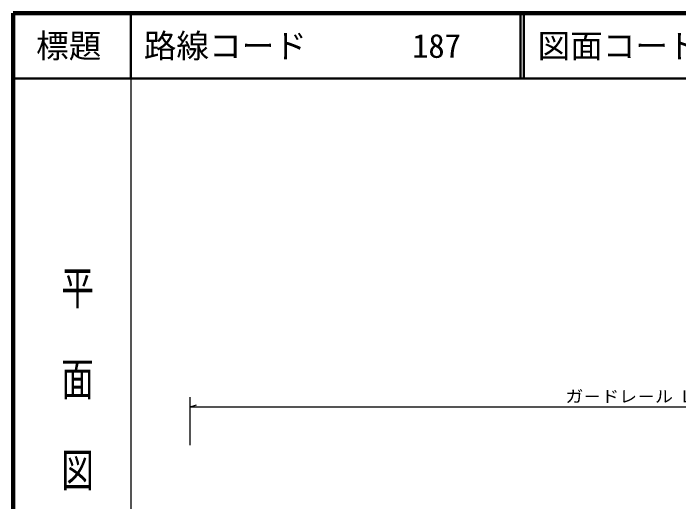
# Model space of a CAD drawing. Units: millimetres, scale not verified. Extents: x 40000 to 680000, y 20000 to 380000.
# Drawn here: x 40000 to 142006, y 305053 to 380000 of the extents above; entities that cross this region are included whole.
import ezdxf
from ezdxf.enums import TextEntityAlignment as Align

# ---------------------------------------------------------------- set-up
doc = ezdxf.new("R2010")
doc.units = ezdxf.units.MM
doc.header["$LTSCALE"] = 1000
for name, color, linetype, lineweight in [('M-BGD', 7, 'Continuous', 25), ('M-TTL', 2, 'Continuous', 140), ('M-TTL-BAND', 7, 'Continuous', 25), ('M-TTL-LINE', 7, 'Continuous', 50)]:
    doc.layers.add(name, color=color, linetype=linetype, lineweight=lineweight)
doc.layers.add('M-TTL-TXT', color=7, linetype='Continuous')
doc.styles.add('@ＭＳ ゴシック', font='')
doc.styles.add('ＭＳ ゴシック', font='')
doc.styles.get('@ＭＳ ゴシック').set_extended_font_data('@MS Gothic')
doc.styles.get('ＭＳ ゴシック').set_extended_font_data('MS Gothic')

# ---------------------------------------------------------------- blocks, each defined once
blk = doc.blocks.new('BUHIN373')
at = {"color": 7, "linetype": 'Continuous', "lineweight": 25}
blk.add_line((0, 0), (1000, 288), dxfattribs=at)

msp = doc.modelspace()

# ---------------------------------------------------------------- linework, layer by layer
at = {"layer": 'M-BGD'}
for p, q in [((67095, 313747), (67095, 321070)), ((67095, 319605), (209895, 319605))]:
    msp.add_line(p, q, dxfattribs=at)
at = {"layer": 'M-TTL'}
for p, q in [((40000, 380000), (40000, 20000)), ((680000, 380000), (40000, 380000))]:
    msp.add_line(p, q, dxfattribs=at)
at = {"layer": 'M-TTL-BAND'}
msp.add_line((58000, 370000), (58000, 20000), dxfattribs=at)
at = {"layer": 'M-TTL-LINE'}
for p, q in [((58000, 380000), (58000, 370000)), ((117750, 380000), (117750, 370000)), ((118250, 380000), (118250, 370000)), ((40000, 370000), (680000, 370000))]:
    msp.add_line(p, q, dxfattribs=at)

# ---------------------------------------------------------------- block references
at = {"layer": 'M-BGD', "rotation": 359.99994}
msp.add_blockref('BUHIN373', (67095, 319605), dxfattribs=at)

# ---------------------------------------------------------------- texts
at = {"layer": 'M-BGD', "style": 'ＭＳ ゴシック', "width": 1.1}
msp.add_text('ガ－ドレ－ル L=144.0', height=1833, dxfattribs=at).set_placement((124625, 319741), align=Align.BOTTOM_LEFT)
at = {"layer": 'M-TTL-BAND', "style": '@ＭＳ ゴシック', "width": 1.4}
msp.add_text('平  面  図', height=3666, rotation=270, dxfattribs=at).set_placement((49777, 306475), align=Align.MIDDLE_RIGHT)
at = {"layer": 'M-TTL-TXT', "style": 'ＭＳ ゴシック'}
msp.add_text('標題', height=3666, dxfattribs=at).set_placement((48500, 375000), align=Align.MIDDLE_CENTER)
for s, p in [('路線コード', (60000, 375000)), ('187', (101142, 375000)), ('図面コード', (120380, 375000))]:
    msp.add_text(s, height=3666, dxfattribs=at).set_placement(p, align=Align.MIDDLE_LEFT)

doc.saveas('drawing.dxf')
